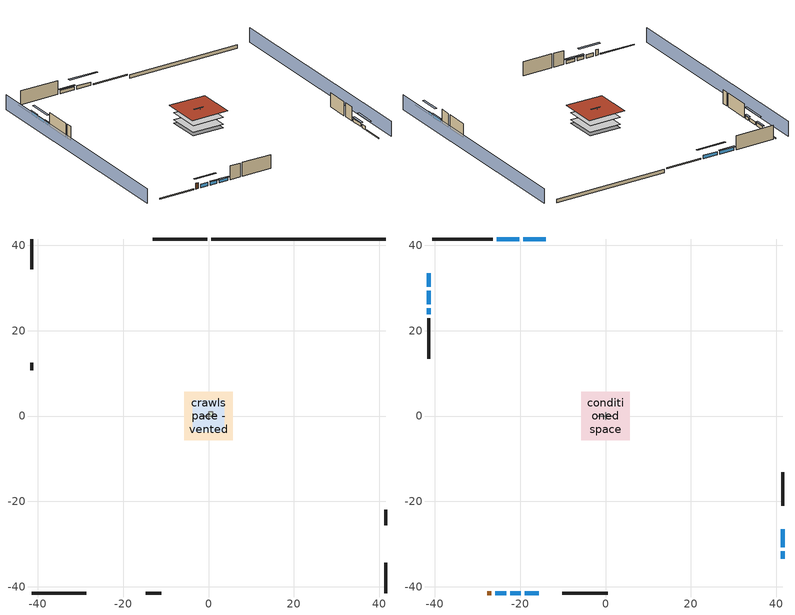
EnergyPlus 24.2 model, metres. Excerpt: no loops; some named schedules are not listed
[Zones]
crawlspace - vented
 floor foundation (Slab2 construction): -5.63,-5.63 -5.63,5.63 5.63,5.63 5.63,-5.63 z-0.91
 wall outside (RimJoist1 construction): -0.26,41.45 -13.09,41.45 z0.3:0.61
 wall outside (RimJoist2 construction): 41.45,-41.45 41.45,-34.32 z0.3:0.61
 wall outside (RimJoist3 construction): -41.45,-41.45 -28.62,-41.45 z0.3:0.61
 wall outside (RimJoist4 construction): -41.45,41.45 -41.45,34.32 z0.3:0.61
 wall foundation (FoundationWall1 construction): 41.45,41.45 0.67,41.45 z-0.91:0.3
furnace airloop ret air zone
 floor adiabatic (AdiabaticConst): 0,0 0,1 1,1 1,0 z0
 wall adiabatic (AdiabaticConst): 0,1 0,0 1,0 1,1 0,1 z0:1
 ceiling adiabatic (AdiabaticConst): 1,0 1,1 0,1 0,0 z1
garage
 floor foundation (Slab1 construction): -3.66,-3.66 -3.66,3.66 3.66,3.66 3.66,-3.66 z0
 wall outside (Wall1 construction): 41.45,-25.59 41.45,-21.93 z0.3:5.18
 wall outside (Wall2 construction): -14.71,-41.45 -11.05,-41.45 z0.3:5.18
 wall outside (Wall9 construction): -41.45,12.51 -41.45,10.68 z0.3:5.18
 wall to conditioned space (Wall5 construction Reversed): 1.83,0 -1.83,0 z0.3:5.18
 wall to conditioned space (Wall6 construction Reversed): 0,0.91 0,-0.91 z0.3:5.18
conditioned space
 floor to crawlspace - vented (Floor1 construction): -5.63,-5.63 -5.63,5.63 5.63,5.63 5.63,-5.63 z0.3
 floor to garage (Floor2 construction): -3.66,-3.66 -3.66,3.66 3.66,3.66 3.66,-3.66 z0.3
 floor adiabatic (AdiabaticFloorConstruction): -5.63,-5.63 -5.63,5.63 5.63,5.63 5.63,-5.63 z2.74
 wall outside (AdiabaticWallConstruction 1): -27.69,-41.45 -26.78,-41.45 z0.3:2.34
 wall outside (AdiabaticWallConstruction): -14.02,41.45 -19.27,41.45 / -20.2,41.45 -25.46,41.45 / 41.45,-33.39 41.45,-31.63 z0.3:1.46; -41.45,33.39 -41.45,30.22 / -41.45,29.29 -41.45,26.12 z0.3:1.37; 41.45,-30.7 41.45,-26.51 / -22.27,-41.45 -19.8,-41.45 z0.3:1.43; -25.85,-41.45 -23.2,-41.45 z0.3:1.49; -18.87,-41.45 -15.64,-41.45 z0.3:1.4; -41.45,25.2 -41.45,23.78 z0.3:1.25
 wall outside (Wall3 construction): -26.38,41.45 -40.52,41.45 z0.3:5.18
 wall outside (Wall4 construction): 41.45,-21 41.45,-13.14 z0.3:5.18
 wall outside (Wall7 construction): -10.12,-41.45 0.53,-41.45 z0.3:5.18
 wall outside (Wall8 construction): -41.45,22.85 -41.45,13.44 z0.3:5.18
 window (WindowConstruction): -14.02,41.45 -19.27,41.45 z0.3:1.46
 window (WindowConstruction 9): -41.45,33.39 -41.45,30.22 z0.3:1.37
 window (WindowConstruction 1): -20.2,41.45 -25.46,41.45 z0.3:1.46
 window (WindowConstruction 2): 41.45,-33.39 41.45,-31.63 z0.3:1.46
 window (WindowConstruction 3): 41.45,-30.7 41.45,-26.51 z0.3:1.43
 window (WindowConstruction 4): -25.85,-41.45 -23.2,-41.45 z0.3:1.49
 window (WindowConstruction 5): -22.27,-41.45 -19.8,-41.45 z0.3:1.43
 window (WindowConstruction 6): -18.87,-41.45 -15.64,-41.45 z0.3:1.4
 window (WindowConstruction 7): -41.45,29.29 -41.45,26.12 z0.3:1.37
 window (WindowConstruction 8): -41.45,25.19 -41.45,23.78 z0.3:1.25
 door (Door): -27.69,-41.45 -26.78,-41.45 z0.3:2.34
 ceiling adiabatic (AdiabaticFloorConstruction): 5.63,-5.63 5.63,5.63 -5.63,5.63 -5.63,-5.63 z2.74
 roof outside (Roof1 construction): -6.72,6.72 -6.72,-6.72 6.72,-6.72 6.72,6.72 z5.18
shading: -46.03,41.45 -46.03,-41.45 / 46.03,-41.45 46.03,41.45 z0:5.18; -22.02,41.45 -11.28,41.45 -11.28,42.06 -22.02,42.06 z4.21; -41.45,29.92 -41.45,33.7 -42.06,33.7 -42.06,29.92 z1.68; -25.76,41.45 -19.9,41.45 -19.9,42.06 -25.76,42.06 z1.77; 41.45,-28.88 41.45,-36.14 42.06,-36.14 42.06,-28.88 z4.21; 41.45,-26.21 41.45,-31 42.06,-31 42.06,-26.21 z1.74; -20.46,-41.45 -28.59,-41.45 -28.59,-42.06 -20.46,-42.06 z4.24; -19.5,-41.45 -22.58,-41.45 -22.58,-42.06 -19.5,-42.06 z1.74; -15.33,-41.45 -19.18,-41.45 -19.18,-42.06 -15.33,-42.06 z1.71; -41.45,23.38 -41.45,32.04 -42.06,32.04 -42.06,23.38 z4.11; -41.45,23.47 -41.45,25.5 -42.06,25.5 -42.06,23.47 z1.55
[Building]
Building 1: Terrain=Suburbs
[Site:Location]
Portland Intl Arpt_OR: Latitude {deg}=45.59; Longitude {deg}=-122.6; Time Zone {hr}=-8; Elevation {m}=33; Keep Site Location Information=Yes
[Site:GroundTemperature:Shallow]
10.2558, 8.96328, 8.85977, 9.47314, 11.9355, 14.3863, 16.5111, 17.8571, 17.9714, 16.8767, 14.8061, 12.4304
[Site:WaterMainsTemperature]
Calculation Method=Schedule; Temperature Schedule=mains temperature schedule
[Material] Roughness=Rough; Thermal Absorptance=0.9
Name | Thickness {m} | Conductivity {W/m-K} | Density {kg/m3} | Specific Heat {J/kg-K} | Solar Absorptance | Visible Absorptance
brick veneer | 0.1016 | 0.793375 | 1762.2 | 795.53 | 0.5 | 0.5
concrete 4.0 in. | 0.1016 | 1.803125 | 2242.8 | 837.4 | 0.7 | 0.7
concrete 8.0 in. | 0.2032 | 1.803125 | 2242.8 | 837.4 | 0.7 | 0.7
door material | 0.04445 | 0.0612267 | 512.64 | 1214.23 | 0.7 | 0.7
floor covering | 0.0127 | 0.0433444 | 54.468 | 1339.84 | 0.6 | 0.6
floor rigid ins; roof rigid ins; wall rigid ins; wall rigid ins 1; wall rigid ins 2 | 0.051816 | 0.029427 | 32.04 | 1214.23 | 0.7 | 0.7
floor rigid ins 1; wall rigid ins 3 | 0.512978 | 0.029427 | 32.04 | 1214.23 | 0.7 | 0.7
floor stud and cavity | 0.1397 | 0.0972396 | 92.3553 | 1139.71 | 0.7 | 0.7
floor stud and cavity 1 | 0.1397 | 1.75129 | 37.0049 | 1207.88 | 0.7 | 0.7
furniture material conditioned space 1; furniture material garage 1 | 0.1524 | 0.115458 | 640.8 | 1214.23 | 0.6 | 0.6
gypsum board | 0.0127 | 0.160291 | 801 | 837.4 | 0.6 | 0.6
osb sheathing 0.5 in. | 0.0127 | 0.115458 | 512.64 | 1214.23 | 0.7 | 0.7
osb sheathing 0.75 in. | 0.01905 | 0.115458 | 512.64 | 1214.23 | 0.7 | 0.7
rim joist stud and cavity | 0.0508 | 0.180795 | 50.32683 | 1063.81 | 0.6 | 0.6
roof stud and cavity | 0.2032 | 0.633245 | 78.34581 | 1123.46 | 0.7 | 0.7
slate or tile shingles | 0.01905 | 0.840978 | 1899.972 | 799.717 | 0.75 | 0.75
soil 0.5 in. | 0.0127 | 1.3848 | 1842.3 | 418.7 | 0.7 | 0.7
wall stud and cavity | 0.1397 | 0.447971 | 139.0536 | 1170.24 | 0.6 | 0.6
wall stud and cavity 1 | 0.1397 | 0.231908 | 139.0536 | 1170.24 | 0.7 | 0.7
wall stud and cavity 2 | 0.1397 | 0.216453 | 139.0536 | 1170.24 | 0.7 | 0.7
wall stud and cavity 3 | 0.0889 | 0.380278 | 52.3479 | 1209.89 | 0.7 | 0.7
wall stud and cavity 4 | 0.0889 | 0.391764 | 83.0341 | 1211.67 | 0.7 | 0.7
wood siding; wood siding 1 | 0.0254 | 0.102417 | 544.68 | 1172.36 | 0.7 | 0.7
[Material:NoMass]
Adiabatic: Roughness=Rough; Thermal Resistance {m2-K/W}=176.1; Thermal Absorptance=0.9; Solar Absorptance=0.7; Visible Absorptance=0.7
[WindowMaterial:SimpleGlazingSystem]
WindowMaterial: U-Factor {W/m2-K}=1.93052; Solar Heat Gain Coefficient=0.49
[Construction]
AdiabaticConst: Adiabatic
AdiabaticFloorConstruction: floor stud and cavity 1, floor rigid ins 1, osb sheathing 0.75 in., floor covering
AdiabaticWallConstruction: wood siding, wall rigid ins 3, wall stud and cavity 3, gypsum board
AdiabaticWallConstruction 1: wood siding 1, wall rigid ins 3, wall stud and cavity 3, gypsum board
Door: door material
Floor1 construction; Floor2 construction: floor stud and cavity, floor rigid ins, osb sheathing 0.75 in., floor covering
FoundationWall1 construction: concrete 8.0 in.
furniture construction conditioned space 1: furniture material conditioned space 1
furniture construction garage 1: furniture material garage 1
PartitionWallConstruction: gypsum board, wall stud and cavity 4, gypsum board
RimJoist1 construction; RimJoist2 construction; RimJoist3 construction; RimJoist4 construction: brick veneer, rim joist stud and cavity
Roof1 construction: slate or tile shingles, roof rigid ins, osb sheathing 0.75 in., roof stud and cavity, gypsum board
Slab1 construction: concrete 4.0 in.
Slab2 construction: soil 0.5 in.
Wall1 construction; Wall2 construction; Wall9 construction: brick veneer, osb sheathing 0.5 in., wall stud and cavity
Wall3 construction; Wall4 construction: brick veneer, wall rigid ins, osb sheathing 0.5 in., wall stud and cavity 1, gypsum board
Wall5 construction Reversed: gypsum board, wall stud and cavity 2, osb sheathing 0.5 in., wall rigid ins 1
Wall6 construction Reversed: gypsum board, wall stud and cavity 2, osb sheathing 0.5 in., wall rigid ins 2
Wall7 construction; Wall8 construction: brick veneer, wall rigid ins 2, osb sheathing 0.5 in., wall stud and cavity 1, gypsum board
WindowConstruction; WindowConstruction 1; WindowConstruction 2; WindowConstruction 3; WindowConstruction 4; WindowConstruction 5; WindowConstruction 6; WindowConstruction 7; WindowConstruction 8; WindowConstruction 9: WindowMaterial
[Zone] Multiplier=1
Name | Volume {m3} | Part of Total Floor Area
conditioned space | 749.83 | Yes
crawlspace - vented | 154.837 | Yes
furnace airloop ret air zone | 1 | No
garage | 130.484 | Yes
[Space]
Name | Zone | Volume {m3} | Space Type
conditioned space 1 | conditioned space | 749.83
crawlspace - vented 1 | crawlspace - vented | 154.837
furnace airloop ret air space | furnace airloop ret air zone |  | Plenum Space Type
garage 1 | garage | 130.484
[SurfaceProperty:IncidentSolarMultiplier] Incident Solar Multiplier=1; Incident Solar Multiplier Schedule=trans schedule winter=0.85 summer=0.7
Window1; Window10; Window2; Window3; Window4; Window5; Window6; Window7; Window8; Window9
[InternalMass]
Name | Construction | Zone or ZoneList | Space or SpaceList | Surface Area {m2}
furniture mass conditioned space 1 | furniture construction conditioned space 1 | conditioned space | conditioned space 1 | 123.004
partition wall mass | PartitionWallConstruction | conditioned space | conditioned space 1 | 307.509
furniture mass garage 1 | furniture construction garage 1 | garage | garage 1 | 5.35122
[ElectricEquipment] Design Level Calculation Method=EquipmentLevel; Fraction Latent=0
Name | Zone or ZoneList or Space or SpaceList | Schedule | Design Level {W} | Fraction Radiant | Fraction Lost
clothes dryer | conditioned space 1 | clothes dryer schedule | 0 | 0 | 1
clothes washer | conditioned space 1 | clothes washer schedule | 0 | 0 | 1
cooking range | conditioned space 1 | cooking range schedule | 0 | 0 | 1
dishwasher | conditioned space 1 | dishwasher schedule | 0 | 0 | 1
fridge | conditioned space 1 | fridge schedule | 52.0548 | 0.6 | 0
mech vent house fan | conditioned space 1 | mech vent house fan schedule | 0 | 0 | 1
mech vent house fan cfis | conditioned space 1 | mech vent house fan cfis schedule | 0 | 0 | 0
misc permanent spa heater | conditioned space 1 | misc permanent spa heater schedule | 288.486 | 0 | 1
misc permanent spa pump | conditioned space 1 | misc permanent spa pump schedule | 301.686 | 0 | 1
whole house fan | conditioned space 1 | Always On Discrete | 0 | 0 | 1
freezer | garage 1 | freezer schedule | 194.914 | 0.6 | 0
[OtherEquipment] Design Level Calculation Method=EquipmentLevel
Name | Fuel Type | Zone or ZoneList or Space or SpaceList | Schedule | Design Level {W} | Fraction Latent | Fraction Radiant | Fraction Lost
clothes dryer 1 | Electricity | conditioned space 1 | clothes dryer schedule | 0 | 0 | 0 | 1
cooking range 1 | Electricity | conditioned space 1 | cooking range schedule | 0 | 0 | 0 | 1
furnace airloop_0 SupCondToLv; furnace airloop_0 SupSensLkToCond; mech vent house fan sensible load | None | conditioned space 1 | Always On Discrete | 0 | 0 | 0 | 0
furnace airloop_0 SupLatLkToCond; mech vent house fan latent load | None | conditioned space 1 | Always On Discrete | 0 | 1 | 0 | 0
general water use latent | None | conditioned space 1 | general water use schedule | 0 | 1 | 0 | 0
general water use sensible | None | conditioned space 1 | general water use schedule | 0 | 0 | 0.6 | 0
furnace airloop_0 RetCondToDZ; furnace airloop_0 SupCondToDZ; furnace airloop_0 SupSensLkToDZ | None | crawlspace - vented 1 | Always On Discrete | 0 | 0 | 0 | 0
furnace airloop_0 SupLatLkToDZ | None | crawlspace - vented 1 | Always On Discrete | 0 | 1 | 0 | 0
furnace airloop_0 RetCondToRP; furnace airloop_0 RetSensLkToRP | None | furnace airloop ret air space | Always On Discrete | 0 | 0 | 0 | 0
furnace airloop_0 RetLatLkToRP | None | furnace airloop ret air space | Always On Discrete | 0 | 1 | 0 | 0
water heater energy adjustment1 | Electricity | garage 1 | Always On Discrete | 0.01 | 0 | 0 | 1
water heater lat | None | garage 1 | Always On Discrete | 0 | 1 | 0 | 0
water heater sens | None | garage 1 | Always On Discrete | 0 | 0 | 0 | 0
[ZoneInfiltration:DesignFlowRate] Schedule=Always On Discrete
Name | Zone or ZoneList or Space or SpaceList | Design Flow Rate Calculation Method | Design Flow Rate {m3/s} | Air Changes per Hour {1/hr} | Constant Term Coefficient | Temperature Term Coefficient | Velocity Term Coefficient | Velocity Squared Term Coefficient
infil flow; natural vent flow; whole house fan flow | conditioned space 1 | Flow/Zone | 0
crawlspace_vented 1 duct leakage imbalance infil flow | crawlspace - vented 1 | Flow/Zone | 0
infil crawlspace - vented 1 | crawlspace - vented 1 | AirChanges/Hour |  | 2.6013 | 1 | 0 | 0 | 0
[ZoneMixing] Schedule=Always On Continuous; Design Flow Rate Calculation Method=Flow/Zone; Design Flow Rate {m3/s}=0
Name | Zone or Space | Source Zone or Space
furnace airloop_0 ZoneMixDZToCond mix | conditioned space | crawlspace - vented
furnace airloop_0 ZoneMixCondToDZ mix | crawlspace - vented | conditioned space
[SurfaceProperty:ExposedFoundationPerimeter] Exposed Perimeter Calculation Method=TotalExposedPerimeter
Name | Total Exposed Perimeter {m}
Slab2 | 40.78224
Slab1 | 18.288
[SpaceList]
Plenum Space Type: furnace airloop ret air space
[ZoneInfiltration:EffectiveLeakageArea]
infil garage 1: Zone or Space=garage 1; Schedule=Always On Discrete; Effective Air Leakage Area {cm2}=108.735; Stack Coefficient=0.000129147; Wind Coefficient=4.64657e-05
[AirLoopHVAC:ReturnPlenum]
Air Loop HVAC Return Plenum 1: Zone=furnace airloop ret air zone
[Foundation:Kiva] Wall Depth Below Slab {m}=0.2032
Name | Initial Indoor Air Temperature {C} | Wall Height Above Grade {m}
Foundation Kiva 1 | 13.4258 | 0.1016
Foundation Kiva 2 | 7.69436 | 0.3048
[Foundation:Kiva:Settings]
Soil Conductivity {W/m-K}=1.3848; Soil Density {kg/m3}=1842.3; Soil Specific Heat {J/kg-K}=418.7; Ground Solar Absorptivity=0.9; Ground Thermal Absorptivity=0.9; Ground Surface Roughness {m}=0.03; Far-Field Width {m}=40; Deep-Ground Boundary Condition=ZeroFlux; Deep-Ground Depth {m}=40; Minimum Cell Dimension {m}=0.2; Maximum Cell Growth Coefficient=3; Simulation Timestep=Timestep
[EnergyManagementSystem:Sensor]
Name | Output:Variable or Output:Meter Index Key | Output:Variable or Output:Meter
furnace_airloop_0_DZ_T_s | crawlspace - vented | Zone Air Temperature
furnace_airloop_0_DZ_W_s | crawlspace - vented | Zone Mean Air Humidity Ratio
water_heater_amb_rh | garage | Zone Air Relative Humidity
water_heater_amb_temp | garage | Zone Mean Air Temperature
[Schedule:Week:Daily]
trans schedule winter=0.85 summer=0.7 Week Rule - Jan1-May26: trans schedule winter=0.85 summer=0.7 day, trans schedule winter=0.85 summer=0.7 day, trans schedule winter=0.85 summer=0.7 day, trans schedule winter=0.85 summer=0.7 day, trans schedule winter=0.85 summer=0.7 day, trans schedule winter=0.85 summer=0.7 day, trans schedule winter=0.85 summer=0.7 day, trans schedule winter=0.85 summer=0.7 default day, trans schedule winter=0.85 summer=0.7 default day, trans schedule winter=0.85 summer=0.7 default day, trans schedule winter=0.85 summer=0.7 default day, trans schedule winter=0.85 summer=0.7 default day
trans schedule winter=0.85 summer=0.7 Week Rule - May27-Jun2: trans schedule winter=0.85 summer=0.7 day, trans schedule winter=0.85 summer=0.7 day, trans schedule winter=0.85 summer=0.7 day, trans schedule winter=0.85 summer=0.7 day, trans schedule winter=0.85 summer=0.7 day, trans schedule winter=0.85 summer=0.7 day 1, trans schedule winter=0.85 summer=0.7 day 1, trans schedule winter=0.85 summer=0.7 default day, trans schedule winter=0.85 summer=0.7 default day, trans schedule winter=0.85 summer=0.7 default day, trans schedule winter=0.85 summer=0.7 default day, trans schedule winter=0.85 summer=0.7 default day
trans schedule winter=0.85 summer=0.7 Week Rule - Jun3-Sep29: trans schedule winter=0.85 summer=0.7 day 1, trans schedule winter=0.85 summer=0.7 day 1, trans schedule winter=0.85 summer=0.7 day 1, trans schedule winter=0.85 summer=0.7 day 1, trans schedule winter=0.85 summer=0.7 day 1, trans schedule winter=0.85 summer=0.7 day 1, trans schedule winter=0.85 summer=0.7 day 1, trans schedule winter=0.85 summer=0.7 default day, trans schedule winter=0.85 summer=0.7 default day, trans schedule winter=0.85 summer=0.7 default day, trans schedule winter=0.85 summer=0.7 default day, trans schedule winter=0.85 summer=0.7 default day
trans schedule winter=0.85 summer=0.7 Week Rule - Sep30-Oct6: trans schedule winter=0.85 summer=0.7 day 1, trans schedule winter=0.85 summer=0.7 day 2, trans schedule winter=0.85 summer=0.7 day 2, trans schedule winter=0.85 summer=0.7 day 2, trans schedule winter=0.85 summer=0.7 day 2, trans schedule winter=0.85 summer=0.7 day 2, trans schedule winter=0.85 summer=0.7 day 2, trans schedule winter=0.85 summer=0.7 default day, trans schedule winter=0.85 summer=0.7 default day, trans schedule winter=0.85 summer=0.7 default day, trans schedule winter=0.85 summer=0.7 default day, trans schedule winter=0.85 summer=0.7 default day
trans schedule winter=0.85 summer=0.7 Week Rule - Oct7-Dec31: trans schedule winter=0.85 summer=0.7 day 2, trans schedule winter=0.85 summer=0.7 day 2, trans schedule winter=0.85 summer=0.7 day 2, trans schedule winter=0.85 summer=0.7 day 2, trans schedule winter=0.85 summer=0.7 day 2, trans schedule winter=0.85 summer=0.7 day 2, trans schedule winter=0.85 summer=0.7 day 2, trans schedule winter=0.85 summer=0.7 default day, trans schedule winter=0.85 summer=0.7 default day, trans schedule winter=0.85 summer=0.7 default day, trans schedule winter=0.85 summer=0.7 default day, trans schedule winter=0.85 summer=0.7 default day
clothes dryer schedule Week Rule - Jan1-Dec31: clothes dryer schedule day 1, clothes dryer schedule day 1, clothes dryer schedule day 1, clothes dryer schedule day 1, clothes dryer schedule day 1, clothes dryer schedule day 1, clothes dryer schedule day 1, clothes dryer schedule default day, clothes dryer schedule default day, clothes dryer schedule default day, clothes dryer schedule default day, clothes dryer schedule default day
clothes washer schedule Week Rule - Jan1-Dec31: clothes washer schedule day 1, clothes washer schedule day 1, clothes washer schedule day 1, clothes washer schedule day 1, clothes washer schedule day 1, clothes washer schedule day 1, clothes washer schedule day 1, clothes washer schedule default day, clothes washer schedule default day, clothes washer schedule default day, clothes washer schedule default day, clothes washer schedule default day
cooking range schedule Week Rule - Jan1-Dec31: cooking range schedule day 1, cooking range schedule day 1, cooking range schedule day 1, cooking range schedule day 1, cooking range schedule day 1, cooking range schedule day 1, cooking range schedule day 1, cooking range schedule default day, cooking range schedule default day, cooking range schedule default day, cooking range schedule default day, cooking range schedule default day
dishwasher schedule Week Rule - Jan1-Dec31: dishwasher schedule day 1, dishwasher schedule day 1, dishwasher schedule day 1, dishwasher schedule day 1, dishwasher schedule day 1, dishwasher schedule day 1, dishwasher schedule day 1, dishwasher schedule default day, dishwasher schedule default day, dishwasher schedule default day, dishwasher schedule default day, dishwasher schedule default day
misc permanent spa heater schedule Week Rule - Jan1-Jan27: misc permanent spa heater schedule day, misc permanent spa heater schedule day, misc permanent spa heater schedule day, misc permanent spa heater schedule day, misc permanent spa heater schedule day, misc permanent spa heater schedule day, misc permanent spa heater schedule day, misc permanent spa heater schedule default day, misc permanent spa heater schedule default day, misc permanent spa heater schedule default day, misc permanent spa heater schedule default day, misc permanent spa heater schedule default day
misc permanent spa heater schedule Week Rule - Jan28-Feb3: misc permanent spa heater schedule day, misc permanent spa heater schedule day, misc permanent spa heater schedule day, misc permanent spa heater schedule day, misc permanent spa heater schedule day 1, misc permanent spa heater schedule day 1, misc permanent spa heater schedule day 1, misc permanent spa heater schedule default day, misc permanent spa heater schedule default day, misc permanent spa heater schedule default day, misc permanent spa heater schedule default day, misc permanent spa heater schedule default day
misc permanent spa heater schedule Week Rule - Feb4-Feb24: misc permanent spa heater schedule day 1, misc permanent spa heater schedule day 1, misc permanent spa heater schedule day 1, misc permanent spa heater schedule day 1, misc permanent spa heater schedule day 1, misc permanent spa heater schedule day 1, misc permanent spa heater schedule day 1, misc permanent spa heater schedule default day, misc permanent spa heater schedule default day, misc permanent spa heater schedule default day, misc permanent spa heater schedule default day, misc permanent spa heater schedule default day
misc permanent spa heater schedule Week Rule - Feb25-Mar3: misc permanent spa heater schedule day 1, misc permanent spa heater schedule day 1, misc permanent spa heater schedule day 1, misc permanent spa heater schedule day 1, misc permanent spa heater schedule day 2, misc permanent spa heater schedule day 2, misc permanent spa heater schedule day 2, misc permanent spa heater schedule default day, misc permanent spa heater schedule default day, misc permanent spa heater schedule default day, misc permanent spa heater schedule default day, misc permanent spa heater schedule default day
misc permanent spa heater schedule Week Rule - Mar4-May26: misc permanent spa heater schedule day 2, misc permanent spa heater schedule day 2, misc permanent spa heater schedule day 2, misc permanent spa heater schedule day 2, misc permanent spa heater schedule day 2, misc permanent spa heater schedule day 2, misc permanent spa heater schedule day 2, misc permanent spa heater schedule default day, misc permanent spa heater schedule default day, misc permanent spa heater schedule default day, misc permanent spa heater schedule default day, misc permanent spa heater schedule default day
misc permanent spa heater schedule Week Rule - May27-Jun2: misc permanent spa heater schedule day 2, misc permanent spa heater schedule day 2, misc permanent spa heater schedule day 2, misc permanent spa heater schedule day 2, misc permanent spa heater schedule day 2, misc permanent spa heater schedule day 3, misc permanent spa heater schedule day 3, misc permanent spa heater schedule default day, misc permanent spa heater schedule default day, misc permanent spa heater schedule default day, misc permanent spa heater schedule default day, misc permanent spa heater schedule default day
misc permanent spa heater schedule Week Rule - Jun3-Sep29: misc permanent spa heater schedule day 3, misc permanent spa heater schedule day 3, misc permanent spa heater schedule day 3, misc permanent spa heater schedule day 3, misc permanent spa heater schedule day 3, misc permanent spa heater schedule day 3, misc permanent spa heater schedule day 3, misc permanent spa heater schedule default day, misc permanent spa heater schedule default day, misc permanent spa heater schedule default day, misc permanent spa heater schedule default day, misc permanent spa heater schedule default day
misc permanent spa heater schedule Week Rule - Sep30-Oct6: misc permanent spa heater schedule day 3, misc permanent spa heater schedule day 4, misc permanent spa heater schedule day 4, misc permanent spa heater schedule day 4, misc permanent spa heater schedule day 4, misc permanent spa heater schedule day 4, misc permanent spa heater schedule day 4, misc permanent spa heater schedule default day, misc permanent spa heater schedule default day, misc permanent spa heater schedule default day, misc permanent spa heater schedule default day, misc permanent spa heater schedule default day
misc permanent spa heater schedule Week Rule - Oct7-Oct27: misc permanent spa heater schedule day 4, misc permanent spa heater schedule day 4, misc permanent spa heater schedule day 4, misc permanent spa heater schedule day 4, misc permanent spa heater schedule day 4, misc permanent spa heater schedule day 4, misc permanent spa heater schedule day 4, misc permanent spa heater schedule default day, misc permanent spa heater schedule default day, misc permanent spa heater schedule default day, misc permanent spa heater schedule default day, misc permanent spa heater schedule default day
misc permanent spa heater schedule Week Rule - Oct28-Nov3: misc permanent spa heater schedule day 4, misc permanent spa heater schedule day 4, misc permanent spa heater schedule day 4, misc permanent spa heater schedule day 4, misc permanent spa heater schedule day 5, misc permanent spa heater schedule day 5, misc permanent spa heater schedule day 5, misc permanent spa heater schedule default day, misc permanent spa heater schedule default day, misc permanent spa heater schedule default day, misc permanent spa heater schedule default day, misc permanent spa heater schedule default day
misc permanent spa heater schedule Week Rule - Nov4-Nov24: misc permanent spa heater schedule day 5, misc permanent spa heater schedule day 5, misc permanent spa heater schedule day 5, misc permanent spa heater schedule day 5, misc permanent spa heater schedule day 5, misc permanent spa heater schedule day 5, misc permanent spa heater schedule day 5, misc permanent spa heater schedule default day, misc permanent spa heater schedule default day, misc permanent spa heater schedule default day, misc permanent spa heater schedule default day, misc permanent spa heater schedule default day
misc permanent spa heater schedule Week Rule - Nov25-Dec1: misc permanent spa heater schedule day 5, misc permanent spa heater schedule day 5, misc permanent spa heater schedule day 5, misc permanent spa heater schedule day 5, misc permanent spa heater schedule day 5, misc permanent spa heater schedule day 5, misc permanent spa heater schedule day 6, misc permanent spa heater schedule default day, misc permanent spa heater schedule default day, misc permanent spa heater schedule default day, misc permanent spa heater schedule default day, misc permanent spa heater schedule default day
misc permanent spa heater schedule Week Rule - Dec2-Dec31: misc permanent spa heater schedule day 6, misc permanent spa heater schedule day 6, misc permanent spa heater schedule day 6, misc permanent spa heater schedule day 6, misc permanent spa heater schedule day 6, misc permanent spa heater schedule day 6, misc permanent spa heater schedule day 6, misc permanent spa heater schedule default day, misc permanent spa heater schedule default day, misc permanent spa heater schedule default day, misc permanent spa heater schedule default day, misc permanent spa heater schedule default day
misc permanent spa pump schedule Week Rule - Jan1-Jan27: misc permanent spa pump schedule day, misc permanent spa pump schedule day, misc permanent spa pump schedule day, misc permanent spa pump schedule day, misc permanent spa pump schedule day, misc permanent spa pump schedule day, misc permanent spa pump schedule day, misc permanent spa pump schedule default day, misc permanent spa pump schedule default day, misc permanent spa pump schedule default day, misc permanent spa pump schedule default day, misc permanent spa pump schedule default day
misc permanent spa pump schedule Week Rule - Jan28-Feb3: misc permanent spa pump schedule day, misc permanent spa pump schedule day, misc permanent spa pump schedule day, misc permanent spa pump schedule day, misc permanent spa pump schedule day 1, misc permanent spa pump schedule day 1, misc permanent spa pump schedule day 1, misc permanent spa pump schedule default day, misc permanent spa pump schedule default day, misc permanent spa pump schedule default day, misc permanent spa pump schedule default day, misc permanent spa pump schedule default day
misc permanent spa pump schedule Week Rule - Feb4-Feb24: misc permanent spa pump schedule day 1, misc permanent spa pump schedule day 1, misc permanent spa pump schedule day 1, misc permanent spa pump schedule day 1, misc permanent spa pump schedule day 1, misc permanent spa pump schedule day 1, misc permanent spa pump schedule day 1, misc permanent spa pump schedule default day, misc permanent spa pump schedule default day, misc permanent spa pump schedule default day, misc permanent spa pump schedule default day, misc permanent spa pump schedule default day
misc permanent spa pump schedule Week Rule - Feb25-Mar3: misc permanent spa pump schedule day 1, misc permanent spa pump schedule day 1, misc permanent spa pump schedule day 1, misc permanent spa pump schedule day 1, misc permanent spa pump schedule day 2, misc permanent spa pump schedule day 2, misc permanent spa pump schedule day 2, misc permanent spa pump schedule default day, misc permanent spa pump schedule default day, misc permanent spa pump schedule default day, misc permanent spa pump schedule default day, misc permanent spa pump schedule default day
misc permanent spa pump schedule Week Rule - Mar4-Mar31: misc permanent spa pump schedule day 2, misc permanent spa pump schedule day 2, misc permanent spa pump schedule day 2, misc permanent spa pump schedule day 2, misc permanent spa pump schedule day 2, misc permanent spa pump schedule day 2, misc permanent spa pump schedule day 2, misc permanent spa pump schedule default day, misc permanent spa pump schedule default day, misc permanent spa pump schedule default day, misc permanent spa pump schedule default day, misc permanent spa pump schedule default day
misc permanent spa pump schedule Week Rule - Apr1-Apr28: misc permanent spa pump schedule day 3, misc permanent spa pump schedule day 3, misc permanent spa pump schedule day 3, misc permanent spa pump schedule day 3, misc permanent spa pump schedule day 3, misc permanent spa pump schedule day 3, misc permanent spa pump schedule day 3, misc permanent spa pump schedule default day, misc permanent spa pump schedule default day, misc permanent spa pump schedule default day, misc permanent spa pump schedule default day, misc permanent spa pump schedule default day
misc permanent spa pump schedule Week Rule - Apr29-May5: misc permanent spa pump schedule day 3, misc permanent spa pump schedule day 3, misc permanent spa pump schedule day 4, misc permanent spa pump schedule day 4, misc permanent spa pump schedule day 4, misc permanent spa pump schedule day 4, misc permanent spa pump schedule day 4, misc permanent spa pump schedule default day, misc permanent spa pump schedule default day, misc permanent spa pump schedule default day, misc permanent spa pump schedule default day, misc permanent spa pump schedule default day
misc permanent spa pump schedule Week Rule - May6-May26: misc permanent spa pump schedule day 4, misc permanent spa pump schedule day 4, misc permanent spa pump schedule day 4, misc permanent spa pump schedule day 4, misc permanent spa pump schedule day 4, misc permanent spa pump schedule day 4, misc permanent spa pump schedule day 4, misc permanent spa pump schedule default day, misc permanent spa pump schedule default day, misc permanent spa pump schedule default day, misc permanent spa pump schedule default day, misc permanent spa pump schedule default day
misc permanent spa pump schedule Week Rule - May27-Jun2: misc permanent spa pump schedule day 4, misc permanent spa pump schedule day 4, misc permanent spa pump schedule day 4, misc permanent spa pump schedule day 4, misc permanent spa pump schedule day 4, misc permanent spa pump schedule day 5, misc permanent spa pump schedule day 5, misc permanent spa pump schedule default day, misc permanent spa pump schedule default day, misc permanent spa pump schedule default day, misc permanent spa pump schedule default day, misc permanent spa pump schedule default day
misc permanent spa pump schedule Week Rule - Jun3-Jun30: misc permanent spa pump schedule day 5, misc permanent spa pump schedule day 5, misc permanent spa pump schedule day 5, misc permanent spa pump schedule day 5, misc permanent spa pump schedule day 5, misc permanent spa pump schedule day 5, misc permanent spa pump schedule day 5, misc permanent spa pump schedule default day, misc permanent spa pump schedule default day, misc permanent spa pump schedule default day, misc permanent spa pump schedule default day, misc permanent spa pump schedule default day
misc permanent spa pump schedule Week Rule - Jul1-Aug25: misc permanent spa pump schedule day 6, misc permanent spa pump schedule day 6, misc permanent spa pump schedule day 6, misc permanent spa pump schedule day 6, misc permanent spa pump schedule day 6, misc permanent spa pump schedule day 6, misc permanent spa pump schedule day 6, misc permanent spa pump schedule default day, misc permanent spa pump schedule default day, misc permanent spa pump schedule default day, misc permanent spa pump schedule default day, misc permanent spa pump schedule default day
[Schedule:Year]
trans schedule winter=0.85 summer=0.7: trans schedule winter=0.85 summer=0.7 Week Rule - Jan1-May26, 1, 1, 5, 26, trans schedule winter=0.85 summer=0.7 Week Rule - May27-Jun2, 5, 27, 6, 2, trans schedule winter=0.85 summer=0.7 Week Rule - Jun3-Sep29, 6, 3, 9, 29, trans schedule winter=0.85 summer=0.7 Week Rule - Sep30-Oct6, 9, 30, 10, 6, trans schedule winter=0.85 summer=0.7 Week Rule - Oct7-Dec31, 10, 7, 12, 31
clothes dryer schedule: clothes dryer schedule Week Rule - Jan1-Dec31, 1, 1, 12, 31
clothes washer schedule: clothes washer schedule Week Rule - Jan1-Dec31, 1, 1, 12, 31
cooking range schedule: cooking range schedule Week Rule - Jan1-Dec31, 1, 1, 12, 31
dishwasher schedule: dishwasher schedule Week Rule - Jan1-Dec31, 1, 1, 12, 31
misc permanent spa heater schedule: misc permanent spa heater schedule Week Rule - Jan1-Jan27, 1, 1, 1, 27, misc permanent spa heater schedule Week Rule - Jan28-Feb3, 1, 28, 2, 3, misc permanent spa heater schedule Week Rule - Feb4-Feb24, 2, 4, 2, 24, misc permanent spa heater schedule Week Rule - Feb25-Mar3, 2, 25, 3, 3, misc permanent spa heater schedule Week Rule - Mar4-May26, 3, 4, 5, 26, misc permanent spa heater schedule Week Rule - May27-Jun2, 5, 27, 6, 2, misc permanent spa heater schedule Week Rule - Jun3-Sep29, 6, 3, 9, 29, misc permanent spa heater schedule Week Rule - Sep30-Oct6, 9, 30, 10, 6, misc permanent spa heater schedule Week Rule - Oct7-Oct27, 10, 7, 10, 27, misc permanent spa heater schedule Week Rule - Oct28-Nov3, 10, 28, 11, 3, misc permanent spa heater schedule Week Rule - Nov4-Nov24, 11, 4, 11, 24, misc permanent spa heater schedule Week Rule - Nov25-Dec1, 11, 25, 12, 1, misc permanent spa heater schedule Week Rule - Dec2-Dec31, 12, 2, 12, 31
misc permanent spa pump schedule: misc permanent spa pump schedule Week Rule - Jan1-Jan27, 1, 1, 1, 27, misc permanent spa pump schedule Week Rule - Jan28-Feb3, 1, 28, 2, 3, misc permanent spa pump schedule Week Rule - Feb4-Feb24, 2, 4, 2, 24, misc permanent spa pump schedule Week Rule - Feb25-Mar3, 2, 25, 3, 3, misc permanent spa pump schedule Week Rule - Mar4-Mar31, 3, 4, 3, 31, misc permanent spa pump schedule Week Rule - Apr1-Apr28, 4, 1, 4, 28, misc permanent spa pump schedule Week Rule - Apr29-May5, 4, 29, 5, 5, misc permanent spa pump schedule Week Rule - May6-May26, 5, 6, 5, 26, misc permanent spa pump schedule Week Rule - May27-Jun2, 5, 27, 6, 2, misc permanent spa pump schedule Week Rule - Jun3-Jun30, 6, 3, 6, 30, misc permanent spa pump schedule Week Rule - Jul1-Aug25, 7, 1, 8, 25, misc permanent spa pump schedule Week Rule - Aug26-Sep1, 8, 26, 9, 1, misc permanent spa pump schedule Week Rule - Sep2-Sep29, 9, 2, 9, 29, misc permanent spa pump schedule Week Rule - Sep30-Oct6, 9, 30, 10, 6, misc permanent spa pump schedule Week Rule - Oct7-Oct27, 10, 7, 10, 27, misc permanent spa pump schedule Week Rule - Oct28-Nov3, 10, 28, 11, 3, misc permanent spa pump schedule Week Rule - Nov4-Nov24, 11, 4, 11, 24, misc permanent spa pump schedule Week Rule - Nov25-Dec1, 11, 25, 12, 1, misc permanent spa pump schedule Week Rule - Dec2-Dec31, 12, 2, 12, 31
general water use schedule: general water use schedule Week Rule - Jan1-Dec31, 1, 1, 12, 31
freezer schedule: freezer schedule Week Rule - Jan1-Jan27, 1, 1, 1, 27, freezer schedule Week Rule - Jan28-Feb3, 1, 28, 2, 3, freezer schedule Week Rule - Feb4-Feb24, 2, 4, 2, 24, freezer schedule Week Rule - Feb25-Mar3, 2, 25, 3, 3, freezer schedule Week Rule - Mar4-May26, 3, 4, 5, 26, freezer schedule Week Rule - May27-Jun2, 5, 27, 6, 2, freezer schedule Week Rule - Jun3-Sep29, 6, 3, 9, 29, freezer schedule Week Rule - Sep30-Oct6, 9, 30, 10, 6, freezer schedule Week Rule - Oct7-Oct27, 10, 7, 10, 27, freezer schedule Week Rule - Oct28-Nov3, 10, 28, 11, 3, freezer schedule Week Rule - Nov4-Nov24, 11, 4, 11, 24, freezer schedule Week Rule - Nov25-Dec1, 11, 25, 12, 1, freezer schedule Week Rule - Dec2-Dec31, 12, 2, 12, 31
[Schedule:Constant]
Name | Hourly Value
fridge schedule | 0
mech vent house fan schedule; mech vent house fan cfis schedule; Always On Discrete; Always On Continuous | 1
[Schedule:Compact]
mains temperature schedule: Through: 01/01, For: AllDays, Until: 24:00, 13.0633, Through: 01/02, For: AllDays, Until: 24:00, 13.0189, Through: 01/03, For: AllDays, Until: 24:00, 12.975, Through: 01/04, For: AllDays, Until: 24:00, 12.9328, Through: 01/05, For: AllDays, Until: 24:00, 12.8917, Through: 01/06, For: AllDays, Until: 24:00, 12.8517, Through: 01/07, For: AllDays, Until: 24:00, 12.8122, Through: 01/08, For: AllDays, Until: 24:00, 12.7744, Through: 01/09, For: AllDays, Until: 24:00, 12.7378, Through: 01/10, For: AllDays, Until: 24:00, 12.7017, Through: 01/11, For: AllDays, Until: 24:00, 12.6672, Through: 01/12, For: AllDays, Until: 24:00, 12.6339, Through: 01/13, For: AllDays, Until: 24:00, 12.6017, Through: 01/14, For: AllDays, Until: 24:00, 12.5706, Through: 01/15, For: AllDays, Until: 24:00, 12.5411, Through: 01/16, For: AllDays, Until: 24:00, 12.5122, Through: 01/17, For: AllDays, Until: 24:00, 12.485, Through: 01/18, For: AllDays, Until: 24:00, 12.4583, Through: 01/19, For: AllDays, Until: 24:00, 12.4333, Through: 01/20, For: AllDays, Until: 24:00, 12.41, Through: 01/21, For: AllDays, Until: 24:00, 12.3872, Through: 01/22, For: AllDays, Until: 24:00, 12.3661, Through: 01/23, For: AllDays, Until: 24:00, 12.3456, Through: 01/24, For: AllDays, Until: 24:00, 12.3272, Through: 01/25, For: AllDays, Until: 24:00, 12.3094, Through: 01/26, For: AllDays, Until: 24:00, 12.2933, Through: 01/27, For: AllDays, Until: 24:00, 12.2783, Through: 01/28, For: AllDays, Until: 24:00, 12.2644, Through: 01/29, For: AllDays, Until: 24:00, 12.2517, Through: 01/30, For: AllDays, Until: 24:00, 12.2406, Through: 01/31, For: AllDays, Until: 24:00, 12.2306, Through: 02/01, For: AllDays, Until: 24:00, 12.2222, Through: 02/02, For: AllDays, Until: 24:00, 12.215, Through: 02/03, For: AllDays, Until: 24:00, 12.2089, Through: 02/04, For: AllDays, Until: 24:00, 12.2039, Through: 02/05, For: AllDays, Until: 24:00, 12.2006, Through: 02/06, For: AllDays, Until: 24:00, 12.1983, Through: 02/07, For: AllDays, Until: 24:00, 12.1978, Through: 02/08, For: AllDays, Until: 24:00, 12.1978, Through: 02/09, For: AllDays, Until: 24:00, 12.2, Through: 02/10, For: AllDays, Until: 24:00, 12.2028, Through: 02/11, For: AllDays, Until: 24:00, 12.2072, Through: 02/12, For: AllDays, Until: 24:00, 12.2128, Through: 02/13, For: AllDays, Until: 24:00, 12.2194, Through: 02/14, For: AllDays, Until: 24:00, 12.2278, Through: 02/15, For: AllDays, Until: 24:00, 12.2372, Through: 02/16, For: AllDays, Until: 24:00, 12.2483, Through: 02/17, For: AllDays, Until: 24:00, 12.26, Through: 02/18, For: AllDays, Until: 24:00, 12.2733, Through: 02/19, For: AllDays, Until: 24:00, 12.2883, Through: 02/20, For: AllDays, Until: 24:00, 12.3039, Through: 02/21, For: AllDays, Until: 24:00, 12.3211, Through: 02/22, For: AllDays, Until: 24:00, 12.3394, Through: 02/23, For: AllDays, Until: 24:00, 12.3594, Through: 02/24, For: AllDays, Until: 24:00, 12.38, Through: 02/25, For: AllDays, Until: 24:00, 12.4022, Through: 02/26, For: AllDays, Until: 24:00, 12.4256, Through: 02/27, For: AllDays, Until: 24:00, 12.4506, Through: 02/28, For: AllDays, Until: 24:00, 12.4761, Through: 03/01, For: AllDays, Until: 24:00, 12.5033, Through: 03/02, For: AllDays, Until: 24:00, 12.5317, Through: 03/03, For: AllDays, Until: 24:00, 12.5611, Through: 03/04, For: AllDays, Until: 24:00, 12.5917, Through: 03/05, For: AllDays, Until: 24:00, 12.6233, Through: 03/06, For: AllDays, Until: 24:00, 12.6567, Through: 03/07, For: AllDays, Until: 24:00, 12.6906, Through: 03/08, For: AllDays, Until: 24:00, 12.7261, Through: 03/09, For: AllDays, Until: 24:00, 12.7628, Through: 03/10, For: AllDays, Until: 24:00, 12.8, Through: 03/11, For: AllDays, Until: 24:00, 12.8389, Through: 03/12, For: AllDays, Until: 24:00, 12.8789, Through: 03/13, For: AllDays, Until: 24:00, 12.9194, Through: 03/14, For: AllDays, Until: 24:00, 12.9617, Through: 03/15, For: AllDays, Until: 24:00, 13.0044, Through: 03/16, For: AllDays, Until: 24:00, 13.0489, Through: 03/17, For: AllDays, Until: 24:00, 13.0939, Through: 03/18, For: AllDays, Until: 24:00, 13.14, Through: 03/19, For: AllDays, Until: 24:00, 13.1872, Through: 03/20, For: AllDays, Until: 24:00, 13.2356, Through: 03/21, For: AllDays, Until: 24:00, 13.285, Through: 03/22, For: AllDays, Until: 24:00, 13.335, Through: 03/23, For: AllDays, Until: 24:00, 13.3861, Through: 03/24, For: AllDays, Until: 24:00, 13.4383, Through: 03/25, For: AllDays, Until: 24:00, 13.4911, Through: 03/26, For: AllDays, Until: 24:00, 13.545, Through: 03/27, For: AllDays, Until: 24:00, 13.6, Through: 03/28, For: AllDays, Until: 24:00, 13.6556, Through: 03/29, For: AllDays, Until: 24:00, 13.7122, Through: 03/30, For: AllDays, Until: 24:00, 13.77, Through: 03/31, For: AllDays, Until: 24:00, 13.8283, Through: 04/01, For: AllDays, Until: 24:00, 13.8872, Through: 04/02, For: AllDays, Until: 24:00, 13.9472, Through: 04/03, For: AllDays, Until: 24:00, 14.0078, Through: 04/04, For: AllDays, Until: 24:00, 14.0689, Through: 04/05, For: AllDays, Until: 24:00, 14.1311, Through: 04/06, For: AllDays, Until: 24:00, 14.1944, Through: 04/07, For: AllDays, Until: 24:00, 14.2578, Through: 04/08, For: AllDays, Until: 24:00, 14.3222, Through: 04/09, For: AllDays, Until: 24:00, 14.3872, Through: 04/10, For: AllDays, Until: 24:00, 14.4528, Through: 04/11, For: AllDays, Until: 24:00, 14.5189, Through: 04/12, For: AllDays, Until: 24:00, 14.5856, Through: 04/13, For: AllDays, Until: 24:00, 14.6533, Through: 04/14, For: AllDays, Until: 24:00, 14.7211, Through: 04/15, For: AllDays, Until: 24:00, 14.7894, Through: 04/16, For: AllDays, Until: 24:00, 14.8589, Through: 04/17, For: AllDays, Until: 24:00, 14.9283, Through: 04/18, For: AllDays, Until: 24:00, 14.9983, Through: 04/19, For: AllDays, Until: 24:00, 15.0689, Through: 04/20, For: AllDays, Until: 24:00, 15.14, Through: 04/21, For: AllDays, Until: 24:00, 15.2111, Through: 04/22, For: AllDays, Until: 24:00, 15.2833, Through: 04/23, For: AllDays, Until: 24:00, 15.3556, Through: 04/24, For: AllDays, Until: 24:00, 15.4278, Through: 04/25, For: AllDays, Until: 24:00, 15.5006, Through: 04/26, For: AllDays, Until: 24:00, 15.5739, Through: 04/27, For: AllDays, Until: 24:00, 15.6478, Through: 04/28, For: AllDays, Until: 24:00, 15.7211, Through: 04/29, For: AllDays, Until: 24:00, 15.7956, Through: 04/30, For: AllDays, Until: 24:00, 15.8694, Through: 05/01, For: AllDays, Until: 24:00, 15.9439, Through: 05/02, For: AllDays, Until: 24:00, 16.0189, Through: 05/03, For: AllDays, Until: 24:00, 16.0939, Through: 05/04, For: AllDays, Until: 24:00, 16.1689, Through: 05/05, For: AllDays, Until: 24:00, 16.2439, Through: 05/06, For: AllDays, Until: 24:00, 16.3189, Through: 05/07, For: AllDays, Until: 24:00, 16.3944, Through: 05/08, For: AllDays, Until: 24:00, 16.4694, Through: 05/09, For: AllDays, Until: 24:00, 16.545, Through: 05/10, For: AllDays, Until: 24:00, 16.6206, Through: 05/11, For: AllDays, Until: 24:00, 16.6956, Through: 05/12, For: AllDays, Until: 24:00, 16.7711, Through: 05/13, For: AllDays, Until: 24:00, 16.8461, Through: 05/14, For: AllDays, Until: 24:00, 16.9217, Through: 05/15, For: AllDays, Until: 24:00, 16.9967, Through: 05/16, For: AllDays, Until: 24:00, 17.0717, Through: 05/17, For: AllDays, Until: 24:00, 17.1467, Through: 05/18, For: AllDays, Until: 24:00, 17.2211, Through: 05/19, For: AllDays, Until: 24:00, 17.2956, Through: 05/20, For: AllDays, Until: 24:00, 17.37, Through: 05/21, For: AllDays, Until: 24:00, 17.4439, Through: 05/22, For: AllDays, Until: 24:00, 17.5178, Through: 05/23, For: AllDays, Until: 24:00, 17.5911, Through: 05/24, For: AllDays, Until: 24:00, 17.6644, Through: 05/25, For: AllDays, Until: 24:00, 17.7372, Through: 05/26, For: AllDays, Until: 24:00, 17.8094, Through: 05/27, For: AllDays, Until: 24:00, 17.8817, Through: 05/28, For: AllDays, Until: 24:00, 17.9533, Through: 05/29, For: AllDays, Until: 24:00, 18.025, Through: 05/30, For: AllDays, Until: 24:00, 18.0961, Through: 05/31, For: AllDays, Until: 24:00, 18.1661, Through: 06/01, For: AllDays, Until: 24:00, 18.2361, Through: 06/02, For: AllDays, Until: 24:00, 18.3061, Through: 06/03, For: AllDays, Until: 24:00, 18.375, Through: 06/04, For: AllDays, Until: 24:00, 18.4433, Through: 06/05, For: AllDays, Until: 24:00, 18.5111, Through: 06/06, For: AllDays, Until: 24:00, 18.5789, Through: 06/07, For: AllDays, Until: 24:00, 18.6456, Through: 06/08, For: AllDays, Until: 24:00, 18.7117, Through: 06/09, For: AllDays, Until: 24:00, 18.7772, Through: 06/10, For: AllDays, Until: 24:00, 18.8417, Through: 06/11, For: AllDays, Until: 24:00, 18.9061, Through: 06/12, For: AllDays, Until: 24:00, 18.9694, Through: 06/13, For: AllDays, Until: 24:00, 19.0322, Through: 06/14, For: AllDays, Until: 24:00, 19.0944, Through: 06/15, For: AllDays, Until: 24:00, 19.1556, Through: 06/16, For: AllDays, Until: 24:00, 19.2167, Through: 06/17, For: AllDays, Until: 24:00, 19.2761, Through: 06/18, For: AllDays, Until: 24:00, 19.335, Through: 06/19, For: AllDays, Until: 24:00, 19.3933, Through: 06/20, For: AllDays, Until: 24:00, 19.4506, Through: 06/21, For: AllDays, Until: 24:00, 19.5072, Through: 06/22, For: AllDays, Until: 24:00, 19.5628, Through: 06/23, For: AllDays, Until: 24:00, 19.6172, Through: 06/24, For: AllDays, Until: 24:00, 19.6711, Through: 06/25, For: AllDays, Until: 24:00, 19.7244, Through: 06/26, For: AllDays, Until: 24:00, 19.7761, Through: 06/27, For: AllDays, Until: 24:00, 19.8272, Through: 06/28, For: AllDays, Until: 24:00, 19.8772, Through: 06/29, For: AllDays, Until: 24:00, 19.9267, Through: 06/30, For: AllDays, Until: 24:00, 19.9744, Through: 07/01, For: AllDays, Until: 24:00, 20.0217, Through: 07/02, For: AllDays, Until: 24:00, 20.0678, Through: 07/03, For: AllDays, Until: 24:00, 20.1128, Through: 07/04, For: AllDays, Until: 24:00, 20.1567, Through: 07/05, For: AllDays, Until: 24:00, 20.1994, Through: 07/06, For: AllDays, Until: 24:00, 20.2417, Through: 07/07, For: AllDays, Until: 24:00, 20.2822, Through: 07/08, For: AllDays, Until: 24:00, 20.3222, Through: 07/09, For: AllDays, Until: 24:00, 20.3606, Through: 07/10, For: AllDays, Until: 24:00, 20.3978, Through: 07/11, For: AllDays, Until: 24:00, 20.4344, Through: 07/12, For: AllDays, Until: 24:00, 20.4694, Through: 07/13, For: AllDays, Until: 24:00, 20.5033, Through: 07/14, For: AllDays, Until: 24:00, 20.5367, Through: 07/15, For: AllDays, Until: 24:00, 20.5683, Through: 07/16, For: AllDays, Until: 24:00, 20.5983, Through: 07/17, For: AllDays, Until: 24:00, 20.6278, Through: 07/18, For: AllDays, Until: 24:00, 20.6561, Through: 07/19, For: AllDays, Until: 24:00, 20.6828, Through: 07/20, For: AllDays, Until: 24:00, 20.7089, Through: 07/21, For: AllDays, Until: 24:00, 20.7333, Through: 07/22, For: AllDays, Until: 24:00, 20.7561, Through: 07/23, For: AllDays, Until: 24:00, 20.7783, Through: 07/24, For: AllDays, Until: 24:00, 20.7989, Through: 07/25, For: AllDays, Until: 24:00, 20.8189, Through: 07/26, For: AllDays, Until: 24:00, 20.8367, Through: 07/27, For: AllDays, Until: 24:00, 20.8539, Through: 07/28, For: AllDays, Until: 24:00, 20.8694, Through: 07/29, For: AllDays, Until: 24:00, 20.8839, Through: 07/30, For: AllDays, Until: 24:00, 20.8972, Through: 07/31, For: AllDays, Until: 24:00, 20.9094, Through: 08/01, For: AllDays, Until: 24:00, 20.92, Through: 08/02, For: AllDays, Until: 24:00, 20.9289, Through: 08/03, For: AllDays, Until: 24:00, 20.9372, Through: 08/04, For: AllDays, Until: 24:00, 20.9439, Through: 08/05, For: AllDays, Until: 24:00, 20.9494, Through: 08/06, For: AllDays, Until: 24:00, 20.9533, Through: 08/07, For: AllDays, Until: 24:00, 20.9567, Through: 08/08, For: AllDays, Until: 24:00, 20.9578, Through: 08/09, For: AllDays, Until: 24:00, 20.9583, Through: 08/10, For: AllDays, Until: 24:00, 20.9572, Through: 08/11, For: AllDays, Until: 24:00, 20.955, Through: 08/12, For: AllDays, Until: 24:00, 20.9511, Through: 08/13, For: AllDays, Until: 24:00, 20.9467, Through: 08/14, For: AllDays, Until: 24:00, 20.94, Through: 08/15, For: AllDays, Until: 24:00, 20.9328, Through: 08/16, For: AllDays, Until: 24:00, 20.9239, Through: 08/17, For: AllDays, Until: 24:00, 20.9139, Through: 08/18, For: AllDays, Until: 24:00, 20.9028, Through: 08/19, For: AllDays, Until: 24:00, 20.89, Through: 08/20, For: AllDays, Until: 24:00, 20.8761, Through: 08/21, For: AllDays, Until: 24:00, 20.8611, Through: 08/22, For: AllDays, Until: 24:00, 20.8444, Through: 08/23, For: AllDays, Until: 24:00, 20.8267, Through: 08/24, For: AllDays, Until: 24:00, 20.8078, Through: 08/25, For: AllDays, Until: 24:00, 20.7872, Through: 08/26, For: AllDays, Until: 24:00, 20.7661, Through: 08/27, For: AllDays, Until: 24:00, 20.7433, Through: 08/28, For: AllDays, Until: 24:00, 20.7194, Through: 08/29, For: AllDays, Until: 24:00, 20.6944, Through: 08/30, For: AllDays, Until: 24:00, 20.6678, Through: 08/31, For: AllDays, Until: 24:00, 20.64, Through: 09/01, For: AllDays, Until: 24:00, 20.6111, Through: 09/02, For: AllDays, Until: 24:00, 20.5811, Through: 09/03, For: AllDays, Until: 24:00, 20.55, Through: 09/04, For: AllDays, Until: 24:00, 20.5178, Through: 09/05, For: AllDays, Until: 24:00, 20.4844, Through: 09/06, For: AllDays, Until: 24:00, 20.4494, Through: 09/07, For: AllDays, Until: 24:00, 20.4139, Through: 09/08, For: AllDays, Until: 24:00, 20.3767, Through: 09/09, For: AllDays, Until: 24:00, 20.3389, Through: 09/10, For: AllDays, Until: 24:00, 20.2994, Through: 09/11, For: AllDays, Until: 24:00, 20.2594, Through: 09/12, For: AllDays, Until: 24:00, 20.2178, Through: 09/13, For: AllDays, Until: 24:00, 20.1756, Through: 09/14, For: AllDays, Until: 24:00, 20.1317, Through: 09/15, For: AllDays, Until: 24:00, 20.0872, Through: 09/16, For: AllDays, Until: 24:00, 20.0417, Through: 09/17, For: AllDays, Until: 24:00, 19.995, Through: 09/18, For: AllDays, Until: 24:00, 19.9472, Through: 09/19, For: AllDays, Until: 24:00, 19.8983, Through: 09/20, For: AllDays, Until: 24:00, 19.8489, Through: 09/21, For: AllDays, Until: 24:00, 19.7983, Through: 09/22, For: AllDays, Until: 24:00, 19.7467, Through: 09/23, For: AllDays, Until: 24:00, 19.6944, Through: 09/24, For: AllDays, Until: 24:00, 19.6406, Through: 09/25, For: AllDays, Until: 24:00, 19.5867, Through: 09/26, For: AllDays, Until: 24:00, 19.5311, Through: 09/27, For: AllDays, Until: 24:00, 19.475, Through: 09/28, For: AllDays, Until: 24:00, 19.4183, Through: 09/29, For: AllDays, Until: 24:00, 19.3606, Through: 09/30, For: AllDays, Until: 24:00, 19.3017, Through: 10/01, For: AllDays, Until: 24:00, 19.2422, Through: 10/02, For: AllDays, Until: 24:00, 19.1822, Through: 10/03, For: AllDays, Until: 24:00, 19.1211, Through: 10/04, For: AllDays, Until: 24:00, 19.0594, Through: 10/05, For: AllDays, Until: 24:00, 18.9967, Through: 10/06, For: AllDays, Until: 24:00, 18.9333, Through: 10/07, For: AllDays, Until: 24:00, 18.8694, Through: 10/08, For: AllDays, Until: 24:00, 18.805, Through: 10/09, For: AllDays, Until: 24:00, 18.74, Through: 10/10, For: AllDays, Until: 24:00, 18.6739, Through: 10/11, For: AllDays, Until: 24:00, 18.6072, Through: 10/12, For: AllDays, Until: 24:00, 18.5406, Through: 10/13, For: AllDays, Until: 24:00, 18.4728, Through: 10/14, For: AllDays, Until: 24:00, 18.4044, Through: 10/15, For: AllDays, Until: 24:00, 18.3356, Through: 10/16, For: AllDays, Until: 24:00, 18.2661, Through: 10/17, For: AllDays, Until: 24:00, 18.1967, Through: 10/18, For: AllDays, Until: 24:00, 18.1261, Through: 10/19, For: AllDays, Until: 24:00, 18.0556, Through: 10/20, For: AllDays, Until: 24:00, 17.9844, Through: 10/21, For: AllDays, Until: 24:00, 17.9128, Through: 10/22, For: AllDays, Until: 24:00, 17.8406, Through: 10/23, For: AllDays, Until: 24:00, 17.7683, Through: 10/24, For: AllDays, Until: 24:00, 17.6956, Through: 10/25, For: AllDays, Until: 24:00, 17.6228, Through: 10/26, For: AllDays, Until: 24:00, 17.5494, Through: 10/27, For: AllDays, Until: 24:00, 17.4756, Through: 10/28, For: AllDays, Until: 24:00, 17.4017, Through: 10/29, For: AllDays, Until: 24:00, 17.3278, Through: 10/30, For: AllDays, Until: 24:00, 17.2533, Through: 10/31, For: AllDays, Until: 24:00, 17.1789, Through: 11/01, For: AllDays, Until: 24:00, 17.1039, Through: 11/02, For: AllDays, Until: 24:00, 17.0289, Through: 11/03, For: AllDays, Until: 24:00, 16.9539, Through: 11/04, For: AllDays, Until: 24:00, 16.8789, Through: 11/05, For: AllDays, Until: 24:00, 16.8033, Through: 11/06, For: AllDays, Until: 24:00, 16.7283, Through: 11/07, For: AllDays, Until: 24:00, 16.6528, Through: 11/08, For: AllDays, Until: 24:00, 16.5772, Through: 11/09, For: AllDays, Until: 24:00, 16.5022, Through: 11/10, For: AllDays, Until: 24:00, 16.4267, Through: 11/11, For: AllDays, Until: 24:00, 16.3517, Through: 11/12, For: AllDays, Until: 24:00, 16.2761, Through: 11/13, For: AllDays, Until: 24:00, 16.2011, Through: 11/14, For: AllDays, Until: 24:00, 16.1261, Through: 11/15, For: AllDays, Until: 24:00, 16.0511, Through: 11/16, For: AllDays, Until: 24:00, 15.9761, Through: 11/17, For: AllDays, Until: 24:00, 15.9017, Through: 11/18, For: AllDays, Until: 24:00, 15.8272, Through: 11/19, For: AllDays, Until: 24:00, 15.7533, Through: 11/20, For: AllDays, Until: 24:00, 15.6794, Through: 11/21, For: AllDays, Until: 24:00, 15.6056, Through: 11/22, For: AllDays, Until: 24:00, 15.5322, Through: 11/23, For: AllDays, Until: 24:00, 15.4594, Through: 11/24, For: AllDays, Until: 24:00, 15.3867, Through: 11/25, For: AllDays, Until: 24:00, 15.3144, Through: 11/26, For: AllDays, Until: 24:00, 15.2422, Through: 11/27, For: AllDays, Until: 24:00, 15.1706, Through: 11/28, For: AllDays, Until: 24:00, 15.0994, Through: 11/29, For: AllDays, Until: 24:00, 15.0289, Through: 11/30, For: AllDays, Until: 24:00, 14.9583, Through: 12/01, For: AllDays, Until: 24:00, 14.8889, Through: 12/02, For: AllDays, Until: 24:00, 14.8194, Through: 12/03, For: AllDays, Until: 24:00, 14.7506, Through: 12/04, For: AllDays, Until: 24:00, 14.6822, Through: 12/05, For: AllDays, Until: 24:00, 14.6144, Through: 12/06, For: AllDays, Until: 24:00, 14.5478, Through: 12/07, For: AllDays, Until: 24:00, 14.4811, Through: 12/08, For: AllDays, Until: 24:00, 14.415, Through: 12/09, For: AllDays, Until: 24:00, 14.35, Through: 12/10, For: AllDays, Until: 24:00, 14.2856, Through: 12/11, For: AllDays, Until: 24:00, 14.2217, Through: 12/12, For: AllDays, Until: 24:00, 14.1583, Through: 12/13, For: AllDays, Until: 24:00, 14.0961, Through: 12/14, For: AllDays, Until: 24:00, 14.0339, Through: 12/15, For: AllDays, Until: 24:00, 13.9733, Through: 12/16, For: AllDays, Until: 24:00, 13.9128, Through: 12/17, For: AllDays, Until: 24:00, 13.8533, Through: 12/18, For: AllDays, Until: 24:00, 13.795, Through: 12/19, For: AllDays, Until: 24:00, 13.7372, Through: 12/20, For: AllDays, Until: 24:00, 13.68, Through: 12/21, For: AllDays, Until: 24:00, 13.6239, Through: 12/22, For: AllDays, Until: 24:00, 13.5689, Through: 12/23, For: AllDays, Until: 24:00, 13.5144, Through: 12/24, For: AllDays, Until: 24:00, 13.4611, Through: 12/25, For: AllDays, Until: 24:00, 13.4083, Through: 12/26, For: AllDays, Until: 24:00, 13.3572, Through: 12/27, For: AllDays, Until: 24:00, 13.3061, Through: 12/28, For: AllDays, Until: 24:00, 13.2567, Through: 12/29, For: AllDays, Until: 24:00, 13.2078, Through: 12/30, For: AllDays, Until: 24:00, 13.1606, Through: 12/31, For: AllDays, Until: 24:00, 13.1139
